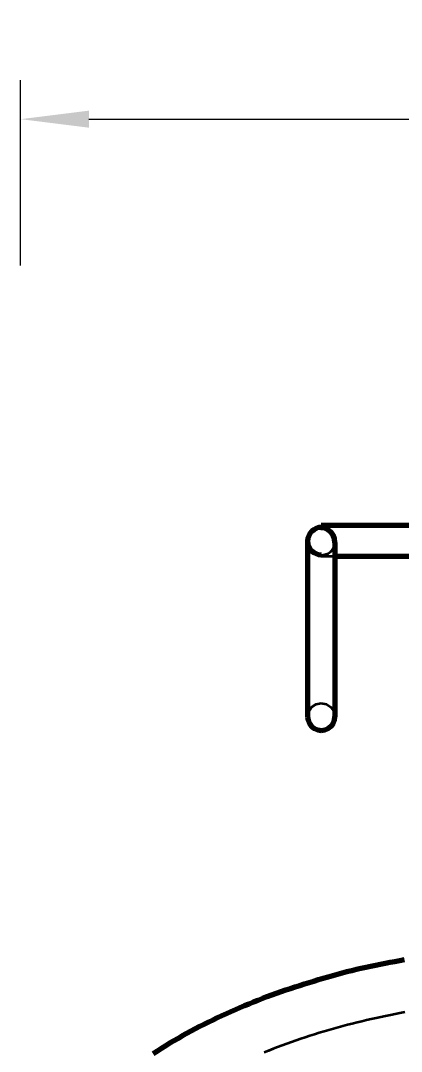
# Model space of a CAD drawing. Header units: millimetres. Extents: x 0 to 2382, y 0 to 420.
# Drawn here: x 295.8 to 315.3, y 329.4 to 382.2 of the extents above; entities that cross this region are included whole.
import ezdxf

# ---------------------------------------------------------------- set-up
doc = ezdxf.new("R2010")
doc.units = ezdxf.units.MM
doc.linetypes.add('IRAM-E-TRAZOS', pattern=[5, 4, -1])
for name, color, linetype, lineweight in [('01-VISIBLE', 7, 'CONTINUOUS', 70), ('02-OCULTA', 4, 'IRAM-E-TRAZOS', 35), ('04-COTA', 3, 'CONTINUOUS', 18)]:
    doc.layers.add(name, color=color, linetype=linetype, lineweight=lineweight)
doc.styles.add('ISO3098', font='isocpeur.ttf')
doc.dimstyles.new('FLAMA-IRAM', dxfattribs={"dimtxt": 3.5, "dimasz": 3.5, "dimexe": 2, "dimexo": 1.5, "dimgap": 1, "dimtad": 1, "dimdec": 1, "dimtxsty": 'ISO3098', "dimblk": 'IRAM_FLECHA', "dimblk1": 'IRAM_FLECHA', "dimblk2": 'IRAM_FLECHA', "dimcen": 2.5, "dimclrd": 256, "dimclre": 256, "dimclrt": 256, "dimazin": 3, "dimtfac": 1, "dimtmove": 0, "dimatfit": 3, "dimlwd": 18, "dimlwe": 18})

# ---------------------------------------------------------------- blocks, each defined once
blk = doc.blocks.new('IRAM_FLECHA')
blk.add_solid([(0, 0), (-1, 0.125), (-1, -0.125)])

msp = doc.modelspace()

# ---------------------------------------------------------------- linework, layer by layer
at = {"layer": '01-VISIBLE'}
for p, q in [((315.745, 356.369), (311.245, 356.369)), ((315.745, 354.769), (311.945, 354.769))]:
    msp.add_line(p, q, dxfattribs=at)
for points in [[(311.245, 356.253), (311.245, 356.272), (311.245, 356.291), (311.245, 356.311), (311.245, 356.33), (311.245, 356.35), (311.245, 356.369)], [(311.945, 355.498), (311.92, 355.685), (311.851, 355.861), (311.743, 356.017), (311.601, 356.141), (311.431, 356.223), (311.245, 356.253)], [(310.545, 355.569), (310.545, 355.312), (310.545, 355.055), (310.545, 354.798), (310.545, 354.541), (310.545, 354.284), (310.545, 354.026), (310.545, 353.769), (310.545, 353.512), (310.545, 353.255), (310.545, 352.998), (310.545, 352.741), (310.545, 352.484), (310.545, 352.226), (310.545, 351.969), (310.545, 351.712), (310.545, 351.455), (310.545, 351.198), (310.545, 350.941), (310.545, 350.684), (310.545, 350.426), (310.545, 350.169), (310.545, 349.912), (310.545, 349.655), (310.545, 349.398), (310.545, 349.141), (310.545, 348.884), (310.545, 348.626), (310.545, 348.369), (310.545, 348.112), (310.545, 347.855), (310.545, 347.598), (310.545, 347.341), (310.545, 347.084), (310.545, 346.826), (310.545, 346.569)], [(311.945, 355.498), (311.945, 355.243), (311.945, 354.988), (311.945, 354.733), (311.945, 354.478), (311.945, 354.223), (311.945, 353.967), (311.945, 353.712), (311.945, 353.457), (311.945, 353.202), (311.945, 352.947), (311.945, 352.692), (311.945, 352.437), (311.945, 352.182), (311.945, 351.927), (311.945, 351.671), (311.945, 351.416), (311.945, 351.161), (311.945, 350.906), (311.945, 350.651), (311.945, 350.396), (311.945, 350.141), (311.945, 349.886), (311.945, 349.631), (311.945, 349.375), (311.945, 349.12), (311.945, 348.865), (311.945, 348.61), (311.945, 348.355), (311.945, 348.1), (311.945, 347.845), (311.945, 347.59), (311.945, 347.335), (311.945, 347.079), (311.945, 346.824), (311.945, 346.569)], [(310.545, 346.569), (310.569, 346.388), (310.639, 346.219), (310.75, 346.074), (310.895, 345.963), (311.064, 345.893), (311.245, 345.869)], [(311.245, 345.869), (311.426, 345.893), (311.595, 345.963), (311.74, 346.074), (311.851, 346.219), (311.921, 346.388), (311.945, 346.569)], [(302.637, 329.327), (302.848, 329.464), (303.061, 329.599), (303.274, 329.731), (303.489, 329.862), (303.705, 329.991), (303.923, 330.117), (304.142, 330.241), (304.361, 330.363), (304.582, 330.484), (304.804, 330.602), (305.028, 330.718), (305.252, 330.832), (305.477, 330.944), (305.703, 331.055), (305.93, 331.163), (306.158, 331.27), (306.386, 331.375), (306.616, 331.478), (306.846, 331.579), (307.077, 331.678), (307.309, 331.776), (307.542, 331.872), (307.775, 331.966), (308.009, 332.059), (308.243, 332.15), (308.478, 332.239), (308.714, 332.326), (308.951, 332.411), (309.188, 332.495), (309.426, 332.577), (309.664, 332.657), (309.903, 332.736), (310.143, 332.813), (310.382, 332.889), (310.623, 332.963), (310.863, 333.036), (311.104, 333.108), (311.346, 333.18), (311.587, 333.25), (311.829, 333.319), (312.071, 333.386), (312.314, 333.452), (312.558, 333.516), (312.802, 333.577), (313.046, 333.636), (313.291, 333.692), (313.537, 333.746), (313.783, 333.798), (314.029, 333.849), (314.276, 333.898), (314.523, 333.946), (314.77, 333.994), (315.017, 334.041), (315.264, 334.089), (315.511, 334.137)]]:
    msp.add_lwpolyline(points, dxfattribs=at)
msp.add_arc((311.245, 355.569), 0.7, 90, -90, dxfattribs=at)
at = {"layer": '02-OCULTA'}
msp.add_line((311.945, 354.769), (311.245, 354.769), dxfattribs=at)
for points in [[(311.245, 356.369), (311.245, 356.35), (311.245, 356.33), (311.245, 356.311), (311.245, 356.291), (311.245, 356.272), (311.245, 356.253)], [(311.245, 356.253), (311.245, 356.255), (311.245, 356.258), (311.245, 356.261), (311.245, 356.264), (311.245, 356.266), (311.245, 356.269)], [(311.245, 356.269), (311.245, 356.266), (311.245, 356.264), (311.245, 356.261), (311.245, 356.258), (311.245, 356.255), (311.245, 356.253)], [(311.945, 355.498), (311.92, 355.685), (311.851, 355.861), (311.743, 356.017), (311.601, 356.141), (311.431, 356.223), (311.245, 356.253)], [(310.545, 355.569), (310.545, 355.312), (310.545, 355.055), (310.545, 354.798), (310.545, 354.541), (310.545, 354.284), (310.545, 354.026), (310.545, 353.769), (310.545, 353.512), (310.545, 353.255), (310.545, 352.998), (310.545, 352.741), (310.545, 352.484), (310.545, 352.226), (310.545, 351.969), (310.545, 351.712), (310.545, 351.455), (310.545, 351.198), (310.545, 350.941), (310.545, 350.684), (310.545, 350.426), (310.545, 350.169), (310.545, 349.912), (310.545, 349.655), (310.545, 349.398), (310.545, 349.141), (310.545, 348.884), (310.545, 348.626), (310.545, 348.369), (310.545, 348.112), (310.545, 347.855), (310.545, 347.598), (310.545, 347.341), (310.545, 347.084), (310.545, 346.826), (310.545, 346.569)], [(311.245, 354.853), (311.421, 354.872), (311.588, 354.929), (311.736, 355.027), (311.851, 355.161), (311.922, 355.323), (311.945, 355.498)], [(311.245, 354.853), (311.421, 354.872), (311.588, 354.929), (311.736, 355.027), (311.851, 355.161), (311.922, 355.323), (311.945, 355.498)], [(311.945, 355.498), (311.945, 355.243), (311.945, 354.988), (311.945, 354.733), (311.945, 354.478), (311.945, 354.223), (311.945, 353.967), (311.945, 353.712), (311.945, 353.457), (311.945, 353.202), (311.945, 352.947), (311.945, 352.692), (311.945, 352.437), (311.945, 352.182), (311.945, 351.927), (311.945, 351.671), (311.945, 351.416), (311.945, 351.161), (311.945, 350.906), (311.945, 350.651), (311.945, 350.396), (311.945, 350.141), (311.945, 349.886), (311.945, 349.631), (311.945, 349.375), (311.945, 349.12), (311.945, 348.865), (311.945, 348.61), (311.945, 348.355), (311.945, 348.1), (311.945, 347.845), (311.945, 347.59), (311.945, 347.335), (311.945, 347.079), (311.945, 346.824), (311.945, 346.569)], [(311.245, 354.869), (311.245, 354.866), (311.245, 354.864), (311.245, 354.861), (311.245, 354.858), (311.245, 354.855), (311.245, 354.853)], [(311.245, 354.853), (311.245, 354.855), (311.245, 354.858), (311.245, 354.861), (311.245, 354.864), (311.245, 354.866), (311.245, 354.869)], [(311.245, 354.853), (311.245, 354.839), (311.245, 354.825), (311.245, 354.811), (311.245, 354.797), (311.245, 354.783), (311.245, 354.769)], [(311.245, 354.769), (311.245, 354.783), (311.245, 354.797), (311.245, 354.811), (311.245, 354.825), (311.245, 354.839), (311.245, 354.853)], [(310.545, 346.569), (310.598, 346.837), (310.75, 347.064), (310.977, 347.216), (311.245, 347.269), (311.513, 347.216), (311.74, 347.064), (311.892, 346.837), (311.945, 346.569)], [(315.519, 331.439), (315.273, 331.393), (315.027, 331.345), (314.782, 331.295), (314.537, 331.244), (314.292, 331.192), (314.047, 331.138), (313.803, 331.083), (313.559, 331.026), (313.316, 330.968), (313.073, 330.908), (312.83, 330.847), (312.588, 330.784), (312.346, 330.72), (312.104, 330.654), (311.863, 330.587), (311.622, 330.518), (311.382, 330.447), (311.142, 330.375), (310.903, 330.301), (310.664, 330.225), (310.426, 330.148), (310.188, 330.069), (309.951, 329.989), (309.715, 329.907), (309.479, 329.823), (309.244, 329.737), (309.009, 329.649), (308.775, 329.56), (308.542, 329.468), (308.31, 329.375)]]:
    msp.add_lwpolyline(points, dxfattribs=at)

# ---------------------------------------------------------------- dimensions: what is measured, and where the dimension line sits
at = {"layer": '04-COTA'}
msp.add_linear_dim(base=(295.845, 377.174), p1=(295.845, 368.174), p2=(353.145, 368.174), dimstyle='FLAMA-IRAM', override={"dimlfac": 2}, dxfattribs=at).render()

doc.saveas('drawing.dxf')
